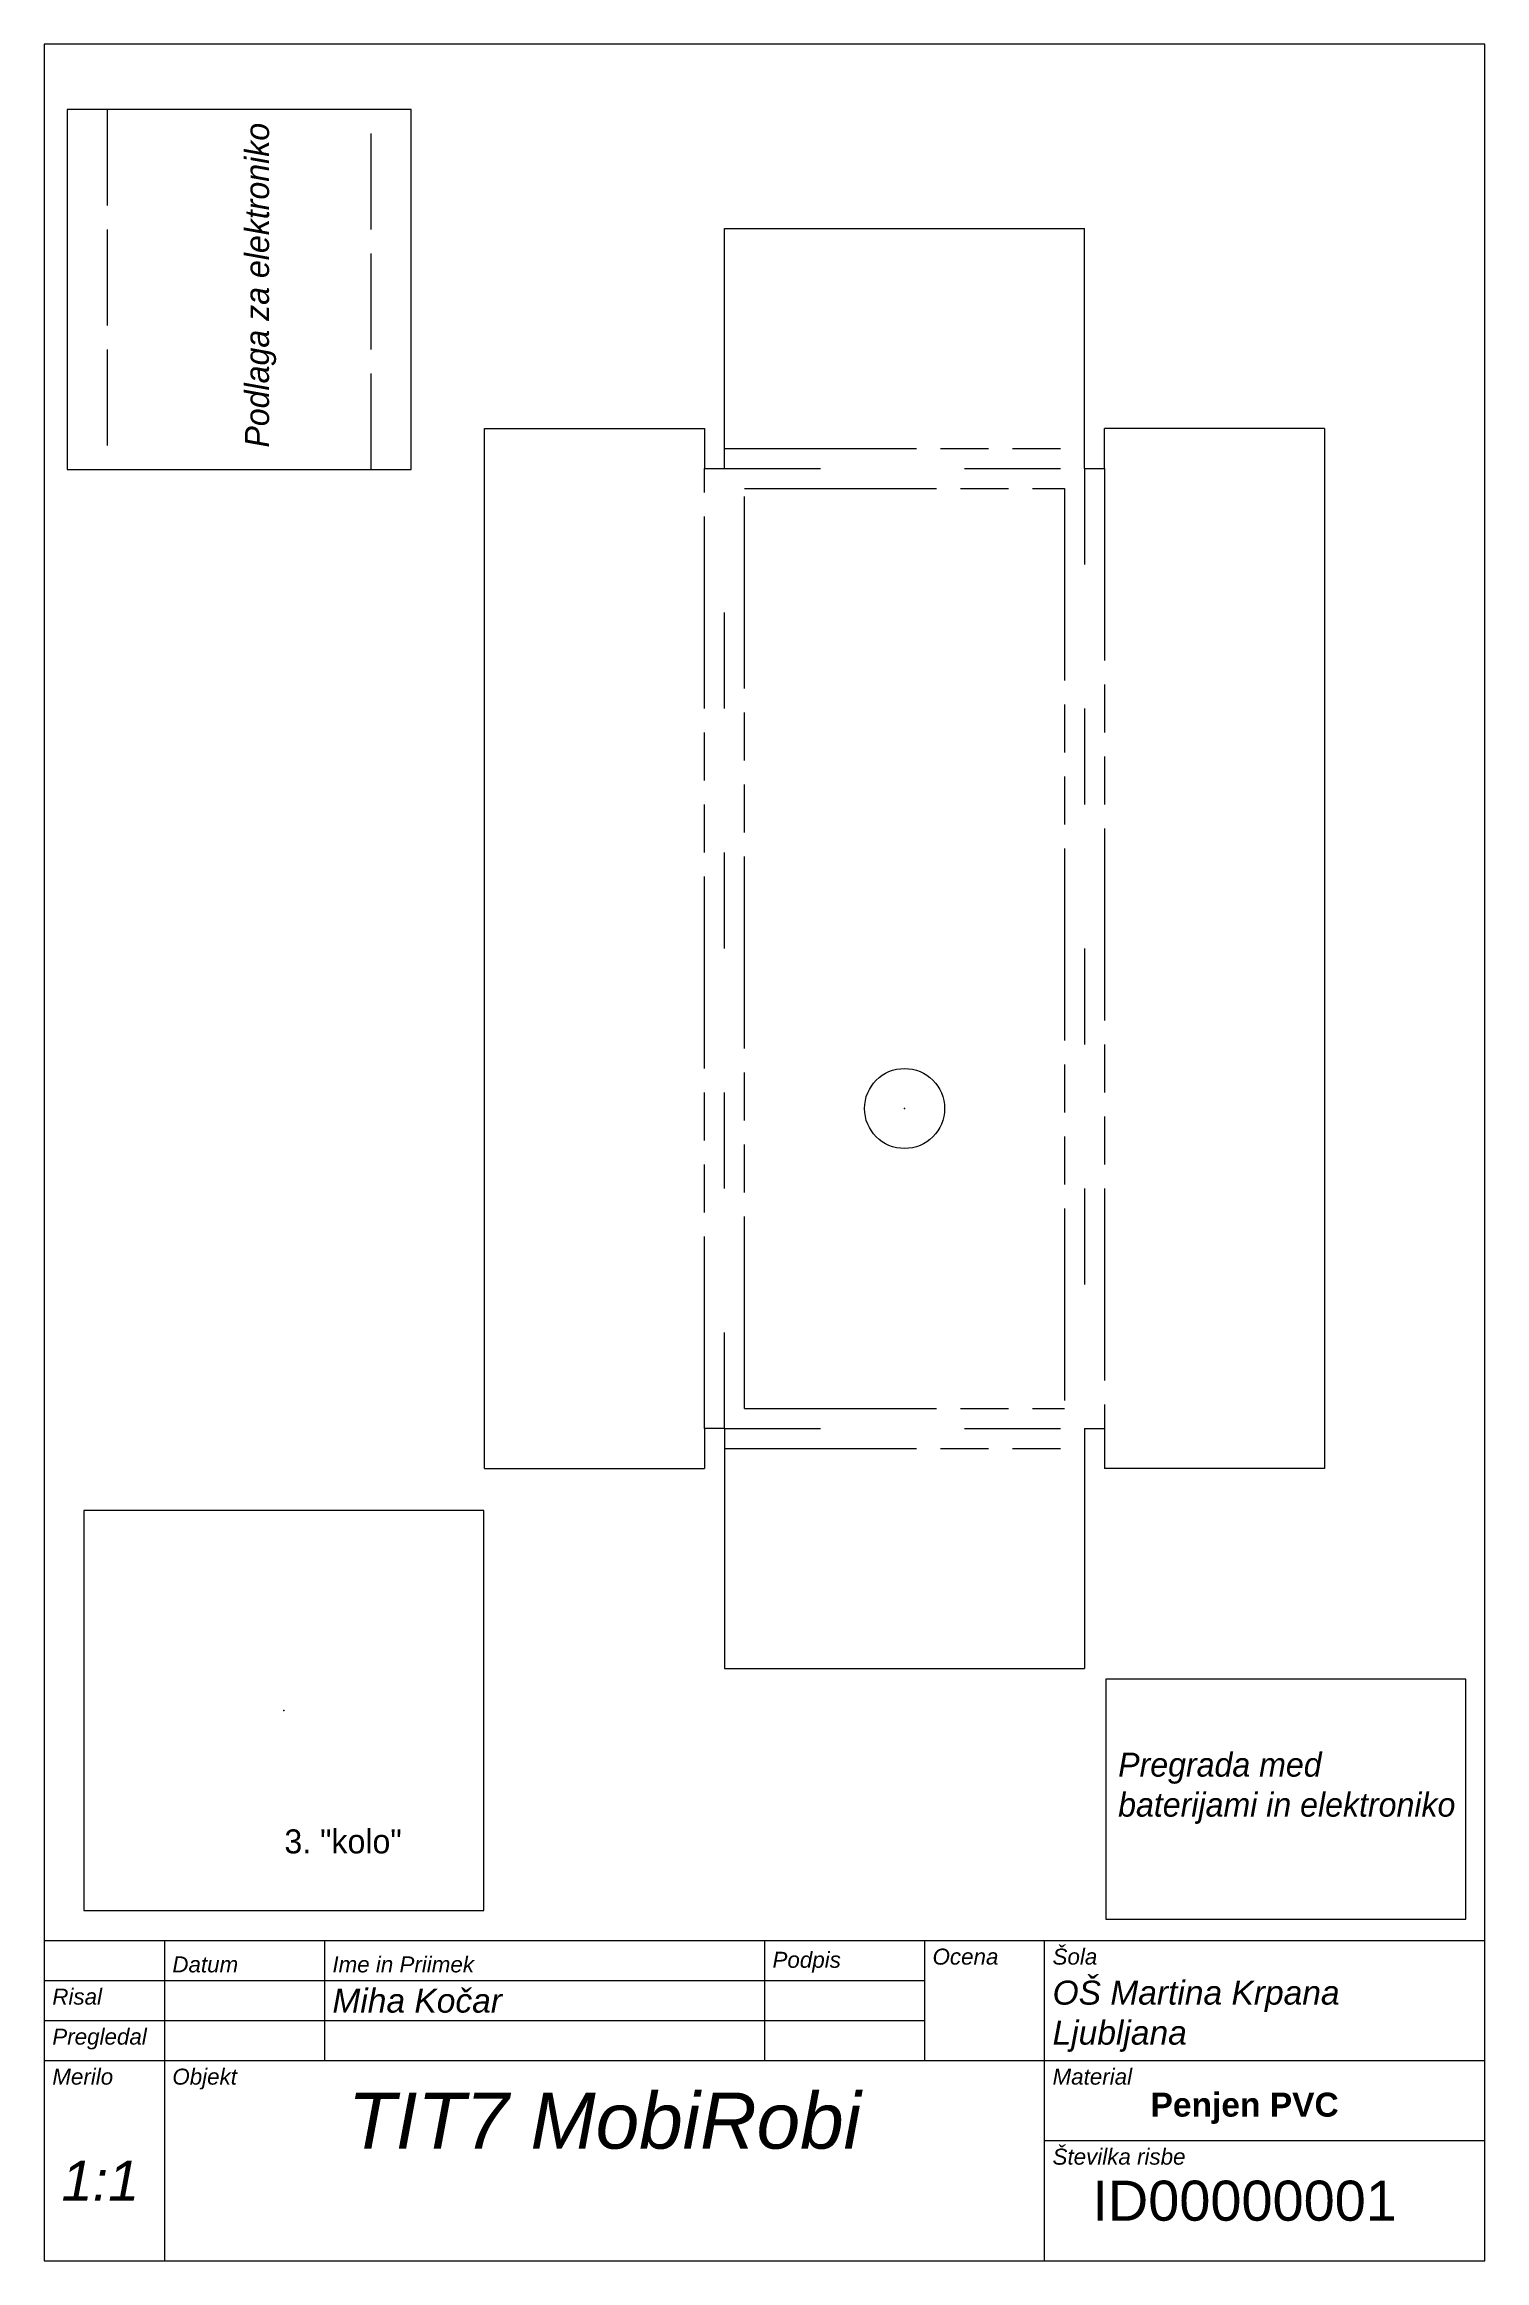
# Model space of a CAD drawing. Header units: millimetres. Extents: x -130 to 350, y -340 to 287.
# Drawn here: x 170 to 350, y 10 to 287 of the extents above; entities that cross this region are included whole.
import ezdxf
from ezdxf.enums import TextEntityAlignment as Align

# ---------------------------------------------------------------- set-up
doc = ezdxf.new("R2010")
doc.units = ezdxf.units.MM
for name, pattern in [('ACAD_ISO02W100', [15, 12, -3]), ('ACAD_ISO03W100', [30, 12, -18]), ('ACAD_ISO09W100', [45, 24, -3, 6, -3, 6, -3])]:
    doc.linetypes.add(name, pattern=pattern)
for name, color, linetype, lineweight, true_color in [('0. Besedilo_noge', 174, 'Continuous', 25, 0x000080), ('kotirne', 4, 'Continuous', 13, 0x00ffff), ('nevidni', 252, 'ACAD_ISO02W100', 25, 0xa0a0a4), ('Obroba_risbe', 252, 'Continuous', 30, 0xa0a0a4), ('Opis_noge', 252, 'Continuous', 25, 0xa0a0a4), ('upogni', 30, 'Continuous', 25, 0xff7f00), ('zagaj', 6, 'Continuous', 25, 0xff00ff)]:
    doc.layers.add(name, color=color, linetype=linetype, lineweight=lineweight, true_color=true_color)
doc.styles.add('textstyle17', font='')
doc.styles.add('textstyle18', font='')
doc.styles.add('textstyle19', font='')
doc.styles.add('textstyle20', font='')
doc.styles.add('textstyle21', font='')
doc.styles.add('textstyle22', font='')
doc.styles.add('textstyle23', font='')
doc.styles.add('textstyle24', font='')
doc.styles.add('textstyle25', font='')
doc.styles.add('textstyle26', font='')
doc.styles.add('textstyle27', font='')
doc.styles.add('textstyle28', font='')
doc.styles.add('textstyle29', font='')
doc.styles.add('textstyle30', font='')
doc.styles.add('textstyle31', font='')
doc.styles.add('textstyle32', font='')
doc.styles.add('textstyle33', font='')
doc.styles.add('textstyle34', font='')
doc.styles.add('textstyle35', font='')
doc.styles.add('textstyle36', font='')
doc.styles.get('textstyle17').set_extended_font_data('Arial', italic=True)
doc.styles.get('textstyle18').set_extended_font_data('Arial', italic=True)
doc.styles.get('textstyle19').set_extended_font_data('Arial', italic=True)
doc.styles.get('textstyle20').set_extended_font_data('Arial', italic=True)
doc.styles.get('textstyle21').set_extended_font_data('Arial', italic=True)
doc.styles.get('textstyle22').set_extended_font_data('Arial', italic=True)
doc.styles.get('textstyle23').set_extended_font_data('Arial', italic=True)
doc.styles.get('textstyle24').set_extended_font_data('Arial', italic=True)
doc.styles.get('textstyle25').set_extended_font_data('Arial', italic=True)
doc.styles.get('textstyle26').set_extended_font_data('Arial', italic=True)
doc.styles.get('textstyle27').set_extended_font_data('Arial', italic=True)
doc.styles.get('textstyle28').set_extended_font_data('Arial', italic=True)
doc.styles.get('textstyle29').set_extended_font_data('Arial', italic=True)
doc.styles.get('textstyle30').set_extended_font_data('Arial', italic=True)
doc.styles.get('textstyle31').set_extended_font_data('Arial', italic=True)
doc.styles.get('textstyle32').set_extended_font_data('Arial', italic=True)
doc.styles.get('textstyle33').set_extended_font_data('Arial', italic=True)
doc.styles.get('textstyle34').set_extended_font_data('osifont', italic=True)
doc.styles.get('textstyle35').set_extended_font_data('osifont')
doc.styles.get('textstyle36').set_extended_font_data('osifont', italic=True)

# ---------------------------------------------------------------- blocks, each defined once
blk = doc.blocks.new('cici_A4P')
at = {"layer": 'Obroba_risbe'}
for p, q in [((20, 287), (20, 10)), ((200, 287), (20, 287)), ((200, 10), (200, 287)), ((20, 50), (200, 50)), ((35, 50), (35, 10)), ((55, 50), (55, 35)), ((110, 50), (110, 35)), ((130, 50), (130, 35)), ((145, 10), (145, 50)), ((20, 45), (130, 45)), ((20, 40), (130, 40)), ((20, 35), (200, 35)), ((145, 25), (200, 25)), ((20, 10), (200, 10))]:
    blk.add_line(p, q, dxfattribs=at)
at = {"layer": '0. Besedilo_noge', "char_height": 1}
for s, insert, attachment_point, style in [('\\H3;OŠ Martina Krpana\\PLjubljana', (146, 45), 1, 'textstyle22'), ('\\H3;Miha Kočar', (56, 44), 1, 'textstyle31'), ('\\H7;TIT7 MobiRobi', (90, 31), 2, 'textstyle24'), ('\\fArial|b1|i0|c0|p0;\\H3;Penjen PVC', (170, 31), 2, 'textstyle25'), ('\\H5;1:1', (27, 20), 5, 'textstyle23'), ('\\fArial|b0|i0|c0|p0;\\H5;ID00000001', (170, 20), 2, 'textstyle26')]:
    blk.add_mtext(s, dxfattribs=dict(at, insert=insert, attachment_point=attachment_point, style=style))
at = {"layer": 'Opis_noge', "char_height": 1}
for s, insert, attachment_point, style in [('\\H2;Datum', (36, 46), 7, 'textstyle27'), ('\\H2;Ime in Priimek', (56, 46), 7, 'textstyle28'), ('\\H2;Podpis', (111, 46), 7, 'textstyle32'), ('\\H2;Ocena', (131, 49), 1, 'textstyle33'), ('\\H2;Šola', (146, 49), 1, 'textstyle19'), ('\\H2;Risal', (21, 44), 1, 'textstyle20'), ('\\H2;Pregledal', (21, 39), 1, 'textstyle17'), ('\\H2;Merilo', (21, 34), 1, 'textstyle21'), ('\\H2;Objekt', (36, 34), 1, 'textstyle18'), ('\\H2;Material', (146, 34), 1, 'textstyle29'), ('\\H2;Številka risbe', (146, 24), 1, 'textstyle30')]:
    blk.add_mtext(s, dxfattribs=dict(at, insert=insert, attachment_point=attachment_point, style=style))

msp = doc.modelspace()

# ---------------------------------------------------------------- linework, layer by layer
at = {"layer": 'nevidni'}
for p, q in [((177.86, 278.86), (177.86, 233.86)), ((210.86, 233.86), (210.86, 278.86))]:
    msp.add_line(p, q, dxfattribs=at)
at = {"layer": 'upogni', "linetype": 'ACAD_ISO09W100'}
for p, q in [((255, 236.5), (300, 236.5)), ((252.5, 114), (252.5, 234)), ((302.5, 234), (302.5, 114)), ((257.5, 116.5), (257.5, 231.5)), ((257.5, 231.5), (297.5, 231.5)), ((297.5, 231.5), (297.5, 116.5)), ((257.5, 116.5), (297.5, 116.5)), ((255, 111.5), (300, 111.5))]:
    msp.add_line(p, q, dxfattribs=at)
at = {"layer": 'upogni', "linetype": 'ACAD_ISO03W100'}
for p, q in [((255, 114), (255, 234)), ((255, 234), (300, 234)), ((300, 234), (300, 114)), ((255, 114), (300, 114))]:
    msp.add_line(p, q, dxfattribs=at)
at = {"layer": 'zagaj'}
for p, q in [((215.86, 278.86), (172.86, 278.86)), ((172.86, 278.86), (172.86, 233.86)), ((215.86, 233.86), (215.86, 278.86)), ((255, 264), (300, 264)), ((255, 234), (255, 264)), ((300, 234), (300, 264)), ((225, 109), (225, 239)), ((225, 239), (252.5, 239)), ((252.5, 239), (252.5, 234)), ((330, 239), (302.5, 239)), ((302.5, 234), (302.5, 239)), ((330, 239), (330, 109)), ((172.86, 233.86), (215.86, 233.86)), ((252.5, 234), (255, 234)), ((300, 234), (302.5, 234)), ((255, 114), (252.5, 114)), ((252.5, 114), (252.5, 109)), ((255, 114), (255, 84)), ((300, 114), (300, 84)), ((300, 114), (302.5, 114)), ((302.5, 114), (302.5, 109)), ((225, 109), (252.5, 109)), ((330, 109), (302.5, 109)), ((224.93, 103.76), (174.93, 103.76)), ((174.93, 103.76), (174.93, 53.76)), ((224.93, 53.76), (224.93, 103.76)), ((255, 84), (300, 84)), ((347.64, 82.69), (302.64, 82.69)), ((302.64, 82.69), (302.64, 52.69)), ((347.64, 52.69), (347.64, 82.69)), ((174.93, 53.76), (224.93, 53.76)), ((302.64, 52.69), (347.64, 52.69))]:
    msp.add_line(p, q, dxfattribs=at)
msp.add_circle((277.5, 154), 5, dxfattribs=at)
for p in [(277.5, 154), (199.93, 78.76)]:
    msp.add_point(p, dxfattribs=at)

# ---------------------------------------------------------------- block references
at = {"layer": 'kotirne'}
msp.add_blockref('cici_A4P', (150, 0), dxfattribs=at)

# ---------------------------------------------------------------- texts
at = {"layer": 'kotirne', "style": 'textstyle34'}
msp.add_text('Podlaga za elektroniko', height=3, rotation=90, dxfattribs=at).set_placement((198.98, 236.6), align=Align.BOTTOM_LEFT)
at = {"layer": 'kotirne', "style": 'textstyle35'}
msp.add_text('3. "kolo"', height=3, dxfattribs=at).set_placement((200, 60), align=Align.BOTTOM_LEFT)
at = {"layer": 'kotirne', "insert": (304.2, 64.59), "char_height": 3, "attachment_point": 7, "style": 'textstyle36'}
msp.add_mtext('Pregrada med\\Pbaterijami in elektroniko', dxfattribs=at)

doc.saveas('drawing.dxf')
